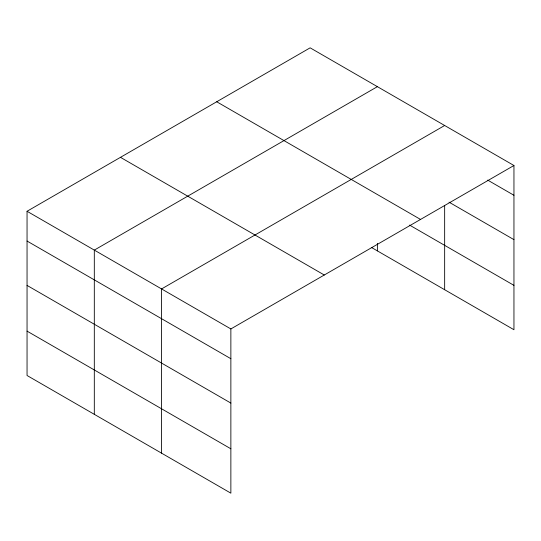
<?xml version="1.0" encoding="UTF-8"?>
<svg xmlns="http://www.w3.org/2000/svg" width="541" height="541" viewBox="0 0 541 541"><rect width="100%" height="100%" fill="white"/><g stroke="black" fill="none" stroke-linecap="round" stroke-linejoin="round"><path stroke-width="0.81" d="M27.05 211.274L230.865 328.942L230.865 493.169L27.05 375.495L27.05 211.274L310.135 47.831L513.95 165.505L513.95 329.726L371.545 247.514M377.395 86.661L94.31 250.104L94.31 414.325M444.655 125.498L161.57 288.935L161.57 453.162M230.865 328.942L513.95 165.505M487.691 180.112L513.95 195.274M449.03 202.165L513.95 239.643M216.718 101.769L420.533 219.436M409.564 225.09L513.95 285.357M120.467 157.336L324.282 275.011M27.05 241.043L230.865 358.71M27.05 285.411L230.865 403.079M27.05 331.126L230.865 448.793M444.655 205.452L444.655 289.719M377.395 243.355L377.395 250.889"/></g></svg>
